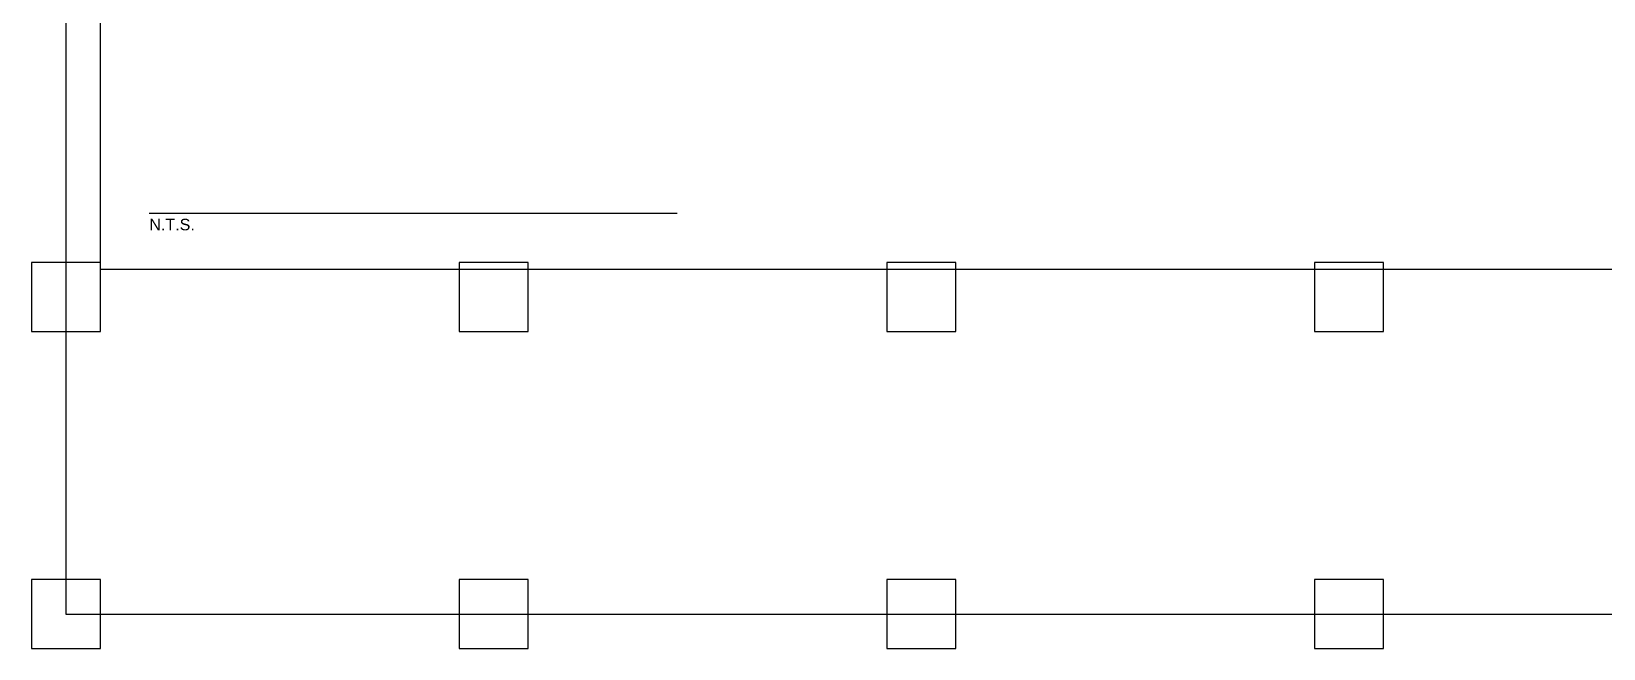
# Model space of a CAD drawing. Header units: millimetres. Extents: x -265298 to 39086, y 16803 to 136893.
# Drawn here: x -106485 to -92592, y 62522 to 67979 of the extents above; entities that cross this region are included whole.
import ezdxf
from ezdxf.enums import TextEntityAlignment as Align

# ---------------------------------------------------------------- set-up
doc = ezdxf.new("R2010")
doc.units = ezdxf.units.MM
doc.header["$LTSCALE"] = 25
doc.layers.add('schedules_symbols_notes$0$M-ANNO', color=11, linetype='Continuous')
doc.styles.add('schedules_symbols_notes$0$RDZENG', font='micross.ttf', dxfattribs={"height": 2})

# ---------------------------------------------------------------- blocks, each defined once
blk = doc.blocks.new('*U227')
at = {"layer": 'schedules_symbols_notes$0$M-ANNO'}
blk.add_line((8.5, 9.81), (100.32, 9.81), dxfattribs=at)
at = {"layer": 'schedules_symbols_notes$0$M-ANNO', "style": 'schedules_symbols_notes$0$RDZENG'}
blk.add_attdef('DETAILNAME', text='', height=4, dxfattribs=at).set_placement((8.5, 9.81), align=Align.BOTTOM_LEFT)
blk.add_attdef('SCALE', text='', height=2, dxfattribs=at).set_placement((8.5, 8.81), align=Align.TOP_LEFT)
blk = doc.blocks.new('*U323')
at = {"layer": 'Defpoints'}
blk.add_lwpolyline([(-304.8, -304.8), (304.8, -304.8), (304.8, 304.8), (-304.8, 304.8)], close=True, dxfattribs=at)
blk = doc.blocks.new('*U331')
at = {"layer": 'Defpoints', "color": 0, "linetype": 'ByBlock', "lineweight": -2, "transparency": 16777216}
for p in [(0, 2804), (3780, 2804), (7559, 2804), (11339, 2804), (0, 0), (3780, 0), (7559, 0), (11339, 0)]:
    blk.add_blockref('*U323', p, dxfattribs=at)

msp = doc.modelspace()

# ---------------------------------------------------------------- linework, layer by layer
at = {"layer": 'Defpoints', "color": 255}
msp.add_lwpolyline([(-106180, 62827), (-68385, 62827), (-68385, 90869), (-106180, 90869)], close=True, dxfattribs=at)
at = {"layer": 'schedules_symbols_notes$0$M-ANNO'}
msp.add_lwpolyline([(-105875, 77532), (-85915, 77532), (-85915, 65874), (-105875, 65874)], close=True, dxfattribs=at)

# ---------------------------------------------------------------- block references
at = {"layer": 'Defpoints'}
msp.add_blockref('*U331', (-106180, 62827), dxfattribs=at)
at = {"layer": 'schedules_symbols_notes$0$M-ANNO'}
ref = msp.add_blockref('*U227', (-105875, 65874), dxfattribs=dict(at, xscale=50.8, yscale=50.8, zscale=50.8))
ref.add_attrib('SCALE', 'N.T.S.', dxfattribs={"height": 101.6, "style": 'schedules_symbols_notes$0$RDZENG'}).set_placement((-105443, 66322), align=Align.TOP_LEFT)

doc.saveas('drawing.dxf')
